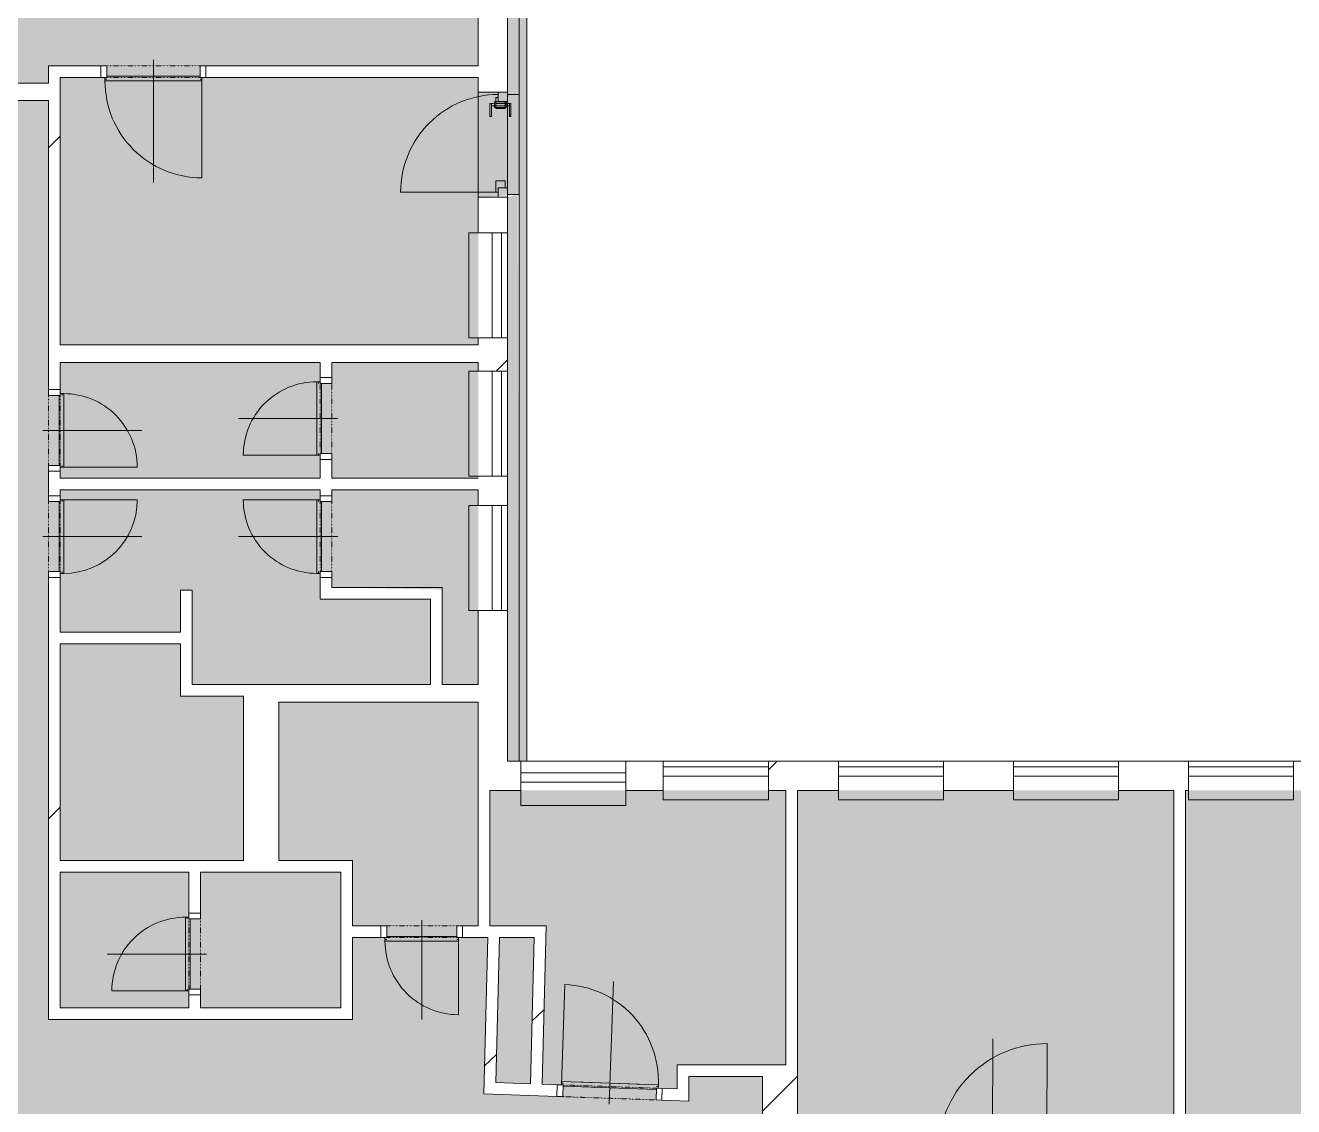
# Model space of a CAD drawing. Header units: millimetres. Extents: x -2346 to 220980, y -45352 to 20466.
# Drawn here: x 111690 to 122554, y -20293 to -11033 of the extents above; entities that cross this region are included whole.
import ezdxf

# ---------------------------------------------------------------- set-up
doc = ezdxf.new("R2010")
doc.units = ezdxf.units.MM
doc.linetypes.add('Čerchovaná se dvěma tečkami', pattern=[2.59, 1, -0.53, 0, -0.53, 0, -0.53])
for name, color, linetype, lineweight in [('A-DETL-GENF', 92, 'Continuous', 13), ('A-DETL-THIN', 151, 'Continuous', 13), ('A-DOOR', 31, 'Continuous', 13), ('A-DOOR-FRAM', 31, 'Continuous', 9), ('A-FLOR', 192, 'Continuous', 13), ('A-GENM', 13, 'Continuous', 13), ('A-GLAZ', 151, 'Continuous', 13), ('A-GLAZ-SILL', 1, 'Continuous', 9), ('A-WALL', 113, 'Continuous', 13), ('A-WALL-PATT', 111, 'Continuous', 9)]:
    doc.layers.add(name, color=color, linetype=linetype, lineweight=lineweight)
pattern_1 = [(45, (92359, 0), (-7184.2, 7184.2), []), (45, (95233, -3e-12), (-7184.2, 7184.2), []), (45, (100980, -7e-12), (-4310.5, 10058), [4064, -2032, 67.1, -1964.9])]

# ---------------------------------------------------------------- blocks, each defined once
blk = doc.blocks.new('DVERE_1k_oblozka - DD03_01_800x1970_koupelna-1549498-Mapka _ závislý 9')
at = {"layer": 'A-DOOR', "lineweight": 9}
for p, q in [((-415, 47), (-415, 907)), ((0, -103), (0, 947)), ((-400, 47), (-450, 47)), ((-450, 47), (-450, -53)), ((415, 77), (-415, 77)), ((-415, 77), (-415, 62)), ((-415, 62), (-400, 62)), ((-400, -53), (-400, 47)), ((-400, 37), (400, 37)), ((305, 77), (-305, 77)), ((400, 62), (415, 62)), ((450, 47), (400, 47)), ((400, 47), (400, -53)), ((415, 62), (415, 77)), ((415, 77), (415, 47)), ((450, -53), (450, 47)), ((-450, -53), (-400, -53)), ((400, -53), (450, -53))]:
    blk.add_line(p, q, dxfattribs=at)
at = {"layer": 'A-DOOR', "linetype": 'Čerchovaná se dvěma tečkami', "lineweight": 9}
for p, q in [((-400, 47), (400, 47)), ((-400, -53), (400, -53))]:
    blk.add_line(p, q, dxfattribs=at)
at = {"layer": 'A-DOOR', "lineweight": 9}
blk.add_arc((-415, 77), 830, 360, 90, dxfattribs=at)
at = {"layer": 'A-DOOR-FRAM'}
for p, q in [((-400, 47), (-450, 47)), ((-400, -53), (-400, 47)), ((400, 47), (400, -53)), ((400, 47), (450, 47)), ((-450, -53), (-400, -53)), ((450, -53), (400, -53))]:
    blk.add_line(p, q, dxfattribs=at)
blk = doc.blocks.new('DVERE_1k_oblozka - DD03_01_900x1970_koupelna-1549502-Mapka _ závislý 9')
at = {"layer": 'A-DOOR', "lineweight": 9}
for p, q in [((0, 128), (0, -1072)), ((-500, 78), (-450, 78)), ((-500, -72), (-500, 78)), ((-450, 78), (-450, -72)), ((450, 78), (500, 78)), ((450, -72), (450, 78)), ((500, 78), (500, -72)), ((-450, -72), (-500, -72)), ((-465, -72), (-465, -1032)), ((-465, -87), (-450, -87)), ((-465, -102), (-465, -87)), ((465, -102), (-465, -102)), ((-450, -62), (450, -62)), ((355, -102), (-355, -102)), ((500, -72), (450, -72)), ((450, -87), (465, -87)), ((465, -102), (465, -72)), ((465, -87), (465, -102))]:
    blk.add_line(p, q, dxfattribs=at)
at = {"layer": 'A-DOOR', "linetype": 'Čerchovaná se dvěma tečkami', "lineweight": 9}
for p, q in [((-450, 78), (450, 78)), ((-450, -72), (450, -72))]:
    blk.add_line(p, q, dxfattribs=at)
at = {"layer": 'A-DOOR', "lineweight": 9}
blk.add_arc((-465, -102), 930, 270, 0, dxfattribs=at)
at = {"layer": 'A-DOOR-FRAM'}
for p, q in [((-500, 78), (-450, 78)), ((-450, 78), (-450, -72)), ((450, -72), (450, 78)), ((500, 78), (450, 78)), ((-450, -72), (-500, -72)), ((450, -72), (500, -72))]:
    blk.add_line(p, q, dxfattribs=at)
blk = doc.blocks.new('DVERE_1k_oblozka - DD03_01_600x1970_koupelna-1549500-Mapka _ závislý 9')
at = {"layer": 'A-DOOR', "lineweight": 9}
for p, q in [((-315, 47), (-315, 707)), ((0, -103), (0, 747)), ((-300, 47), (-350, 47)), ((-350, 47), (-350, -53)), ((315, 77), (-315, 77)), ((-315, 77), (-315, 62)), ((-315, 62), (-300, 62)), ((-300, -53), (-300, 47)), ((-300, 37), (300, 37)), ((205, 77), (-205, 77)), ((300, 62), (315, 62)), ((350, 47), (300, 47)), ((300, 47), (300, -53)), ((315, 62), (315, 77)), ((315, 77), (315, 47)), ((350, -53), (350, 47)), ((-350, -53), (-300, -53)), ((300, -53), (350, -53))]:
    blk.add_line(p, q, dxfattribs=at)
at = {"layer": 'A-DOOR', "linetype": 'Čerchovaná se dvěma tečkami', "lineweight": 9}
for p, q in [((-300, 47), (300, 47)), ((-300, -53), (300, -53))]:
    blk.add_line(p, q, dxfattribs=at)
at = {"layer": 'A-DOOR', "lineweight": 9}
blk.add_arc((-315, 77), 630, 360, 90, dxfattribs=at)
at = {"layer": 'A-DOOR-FRAM'}
for p, q in [((-300, 47), (-350, 47)), ((-300, -53), (-300, 47)), ((300, 47), (300, -53)), ((300, 47), (350, 47)), ((-350, -53), (-300, -53)), ((350, -53), (300, -53))]:
    blk.add_line(p, q, dxfattribs=at)
blk = doc.blocks.new('DVERE_1k_oblozka - DD03_01_600x1970_koupelna-1549499-Mapka _ závislý 9')
at = {"layer": 'A-DOOR', "lineweight": 9}
for p, q in [((-350, 53), (-300, 53)), ((-350, -47), (-350, 53)), ((-300, 53), (-300, -47)), ((0, 103), (0, -747)), ((300, 53), (350, 53)), ((300, -47), (300, 53)), ((350, 53), (350, -47)), ((-300, -47), (-350, -47)), ((-315, -47), (-315, -707)), ((-315, -62), (-300, -62)), ((-315, -77), (-315, -62)), ((315, -77), (-315, -77)), ((-300, -37), (300, -37)), ((205, -77), (-205, -77)), ((350, -47), (300, -47)), ((300, -62), (315, -62)), ((315, -77), (315, -47)), ((315, -62), (315, -77))]:
    blk.add_line(p, q, dxfattribs=at)
at = {"layer": 'A-DOOR', "linetype": 'Čerchovaná se dvěma tečkami', "lineweight": 9}
for p, q in [((-300, 53), (300, 53)), ((-300, -47), (300, -47))]:
    blk.add_line(p, q, dxfattribs=at)
at = {"layer": 'A-DOOR', "lineweight": 9}
blk.add_arc((-315, -77), 630, 270, 0, dxfattribs=at)
at = {"layer": 'A-DOOR-FRAM'}
for p, q in [((-350, 53), (-300, 53)), ((-300, 53), (-300, -47)), ((300, -47), (300, 53)), ((350, 53), (300, 53)), ((-300, -47), (-350, -47)), ((300, -47), (350, -47))]:
    blk.add_line(p, q, dxfattribs=at)
blk = doc.blocks.new('DVERE_1k_oblozka - DD03_01_800x1970_koupelna-V85-Mapka _ závislý 9')
at = {"layer": 'A-DOOR', "lineweight": 9}
for p, q in [((-415, 47), (-415, 907)), ((0, -103), (0, 947)), ((-400, 47), (-450, 47)), ((-450, 47), (-450, -53)), ((415, 77), (-415, 77)), ((-415, 77), (-415, 62)), ((-415, 62), (-415, 77)), ((-415, 62), (-400, 62)), ((-400, -53), (-400, 47)), ((-400, 37), (400, 37)), ((305, 77), (-305, 77)), ((400, 62), (415, 62)), ((415, 62), (400, 62)), ((450, 47), (400, 47)), ((400, 47), (400, -53)), ((415, 62), (415, 77)), ((415, 77), (415, 47)), ((450, -53), (450, 47)), ((-450, -53), (-400, -53)), ((400, -53), (450, -53))]:
    blk.add_line(p, q, dxfattribs=at)
at = {"layer": 'A-DOOR', "linetype": 'Čerchovaná se dvěma tečkami', "lineweight": 9}
for p, q in [((-400, 47), (400, 47)), ((-400, -53), (400, -53))]:
    blk.add_line(p, q, dxfattribs=at)
at = {"layer": 'A-DOOR', "lineweight": 9}
blk.add_arc((-415, 77), 830, 360, 90, dxfattribs=at)
at = {"layer": 'A-DOOR-FRAM'}
for p, q in [((-400, 47), (-450, 47)), ((-400, -53), (-400, 47)), ((400, 47), (400, -53)), ((400, 47), (450, 47)), ((-450, -53), (-400, -53)), ((450, -53), (400, -53))]:
    blk.add_line(p, q, dxfattribs=at)
blk = doc.blocks.new('OKNO_1k_nadsvetlik - OKNO_1k_nadsvetlik_900 x 1500-1969487-Mapka _ závislý 9')
at = {"layer": 'A-GLAZ', "color": 61, "lineweight": 9}
for p, q in [((-450, 126), (450, 126)), ((-450, 25), (-450, 126)), ((450, 126), (450, 25)), ((450, 25), (-450, 25)), ((-450, 25), (450, 25)), ((-450, -55), (-450, 25)), ((450, 25), (450, -55)), ((450, -55), (-450, -55))]:
    blk.add_line(p, q, dxfattribs=at)
blk = doc.blocks.new('parapet s nosem_vnitní - parapet s nosem_vnitní-1280301-Mapka _ závislý 9')
at = {"layer": 'A-GENM', "color": 61, "lineweight": 9}
for p, q in [((-450, -190), (-450, 0)), ((450, 0), (450, -190)), ((-450, -190), (-450, -200)), ((-450, -200), (450, -200)), ((-450, -200), (450, -200)), ((450, -200), (450, -190))]:
    blk.add_line(p, q, dxfattribs=at)
blk = doc.blocks.new('OKNO_1k_nadsvetlik - OKNO_1k_nadsvetlik_900 x 1500-1969459-Mapka _ závislý 9')
at = {"layer": 'A-GLAZ', "lineweight": 9}
for p, q in [((-450, 126), (450, 126)), ((-450, 75), (-450, 126)), ((450, 126), (450, 75)), ((450, 75), (-450, 75)), ((-450, 75), (450, 75)), ((-450, -5), (-450, 75)), ((450, 75), (450, -5)), ((450, -5), (-450, -5))]:
    blk.add_line(p, q, dxfattribs=at)
blk = doc.blocks.new('parapet s nosem_vnitní - parapet s nosem_vnitní-V91-Mapka _ závislý 9')
at = {"layer": 'A-GENM', "lineweight": 9}
for p, q in [((-450, -190), (-450, 0)), ((450, 0), (450, -190)), ((-450, -190), (-450, -200)), ((-450, -200), (450, -200)), ((-450, -200), (450, -200)), ((450, -200), (450, -190))]:
    blk.add_line(p, q, dxfattribs=at)
blk = doc.blocks.new('OKNO_dvere vchod_1k_nadsvetlik - vstupni dvere 1100_2435 2-1384119-Mapka _ závislý 9')
at = {"layer": 'A-GLAZ', "lineweight": 9}
for p, q in [((-995, -45), (-995, 790)), ((-347, 25), (-237, 25)), ((-237, 25), (-347, 25)), ((-347, 25), (-347, 12)), ((-347, 12), (-347, 25)), ((-347, 12), (-237, 12)), ((-237, 12), (-347, 12)), ((-257, 12), (-257, -142)), ((-237, 12), (-257, 12)), ((-237, 12), (-257, 12)), ((-237, 25), (-237, 12)), ((-237, 25), (-237, 12)), ((-237, -142), (-237, 12)), ((-1040, -45), (-960, -45)), ((-1040, -125), (-1040, -45)), ((-995, -25), (-900, -25)), ((-995, -45), (-995, -25)), ((-960, -45), (-995, -45)), ((-960, -105), (-960, -45)), ((-960, -45), (-960, -125)), ((-900, -105), (-960, -105)), ((-900, -25), (-900, -105)), ((-280, -25), (-185, -25)), ((-280, -105), (-280, -25)), ((-220, -105), (-280, -105)), ((-270, -15), (-270, -115)), ((-224, -15), (-270, -15)), ((-224, -15), (-270, -15)), ((-224, -15), (-270, -15)), ((-224, -15), (-270, -15)), ((-251, -15), (-243, -15)), ((-251, -15), (-243, -15)), ((-224, -115), (-224, -15)), ((-224, -44), (-224, -15)), ((-185, -45), (-220, -45)), ((-220, -45), (-220, -105)), ((-220, -45), (-140, -45)), ((-220, -125), (-220, -45)), ((-185, -25), (-185, -45)), ((-140, -45), (-140, -125)), ((-960, -125), (-1040, -125)), ((-347, -142), (-237, -142)), ((-237, -142), (-347, -142)), ((-347, -155), (-347, -142)), ((-347, -142), (-347, -155)), ((-347, -155), (-237, -155)), ((-237, -155), (-347, -155)), ((-270, -115), (-224, -115)), ((-270, -115), (-224, -115)), ((-270, -115), (-224, -115)), ((-270, -115), (-224, -115)), ((-257, -142), (-237, -142)), ((-257, -142), (-237, -142)), ((-243, -115), (-251, -115)), ((-243, -115), (-251, -115)), ((-237, -142), (-237, -155)), ((-237, -142), (-237, -155)), ((-140, -125), (-220, -125))]:
    blk.add_line(p, q, dxfattribs=at)
blk.add_arc((-995, -45), 835, 360, 90, dxfattribs=at)
at = {"layer": 'A-GLAZ-SILL'}
blk.add_line((-1040, 125), (-140, 125), dxfattribs=at)
blk = doc.blocks.new('OKNO_1k - OKNO_1k_900x1000-2034286-Mapka _ závislý 9')
at = {"layer": 'A-GLAZ', "lineweight": 9}
for p, q in [((-450, 126), (450, 126)), ((-450, 75), (-450, 126)), ((450, 126), (450, 75)), ((450, 75), (-450, 75)), ((-450, 75), (450, 75)), ((-450, -5), (-450, 75)), ((450, 75), (450, -5)), ((450, -5), (-450, -5))]:
    blk.add_line(p, q, dxfattribs=at)

msp = doc.modelspace()

# ---------------------------------------------------------------- hatches: boundary and pattern name
at = {"layer": 'A-DETL-GENF', "lineweight": 9}
h = msp.add_hatch(color=1, dxfattribs=at)
h.paths.add_polyline_path([(91073.8, -28962.3), (91073.8, -27933.8), (90903.8, -27933.8), (90903.8, -28962.3)])
h.paths.add_polyline_path([(107690.4, -28962.3), (109118.5, -28962.3), (109118.5, -27933.8), (103728.8, -27933.8), (103728.8, -28962.3)])
h.paths.add_polyline_path([(91323.8, -28962.3), (103428.8, -28962.3), (103428.8, -27933.8), (97168.8, -27933.8), (97168.8, -27115.5), (97308.8, -27115.5), (97308.8, -26157.5), (91153.8, -26157.5), (91153.8, -27300), (91608.8, -27300), (91608.8, -27933.8), (91323.8, -27933.8), (91323.8, -28937.8)])
h.paths.add_polyline_path([(137401.3, -17205.8), (137401.3, -17200.8), (137101.3, -17205.8)])
h.paths.add_polyline_path([(134713.3, -17205.8), (134713.3, -17520.8), (134393.3, -17520.8), (134393.3, -17205.8)])
h.paths.add_polyline_path([(131838.7, -10581.5), (131838.7, -10577.1), (131438.7, -10577.1)])
h.paths.add_polyline_path([(117960.9, -28812.5), (118405.7, -28812.5), (118405.7, -22812.5), (116705.7, -22812.5), (116705.7, -22712.5), (119525.7, -22712.5), (119525.7, -22812.5), (118505.7, -22812.5), (118505.7, -28812.5), (121208, -28812.5), (121208, -28417.5), (121608, -28417.5), (121608, -28812.5), (124102.5, -28812.5), (124123.2, -24292.5), (124202.5, -24292.5), (124202.5, -28812.5), (127202.5, -28812.5), (127202.5, -28277.5), (127302.5, -28277.5), (127302.5, -27406.7), (127177.5, -27406.7), (127177.5, -22812.5), (125122.5, -22812.5), (125122.5, -22712.5), (126150, -22712.5), (126150, -22544.8), (126375, -22544.8), (126375, -22712.5), (127177.5, -22712.5), (127177.5, -22382.3), (127831.8, -22382.3), (127831.8, -22532.3), (127302.5, -22532.3), (127302.5, -27156.7), (130487.5, -27156.7), (130487.5, -22532.3), (128631.8, -22532.3), (128631.8, -22382.3), (129051.8, -22382.3), (129051.8, -20532.3), (128607.8, -20532.3), (128607.8, -20432.3), (133622.8, -20432.3), (133622.8, -19232.3), (133262.8, -19232.3), (133262.8, -19132.3), (133872.8, -19132.3), (133872.8, -19579.6), (136012.8, -19579.6), (136012.8, -19829.6), (136812.8, -19829.6), (136812.8, -19579.6), (138952.8, -19579.6), (138952.8, -19829.6), (139852.8, -19829.6), (139852.8, -19579.6), (141096.3, -19579.6), (141096.3, -17452.4), (140718, -17455.7), (140715.8, -17205.8), (140148.8, -17205.8), (140148.8, -17500.8), (139848.8, -17500.8), (139848.8, -17205.8), (137401.3, -17205.8), (137401.3, -17500.8), (137101.3, -17500.8), (137101.3, -17205.8), (133827.8, -17205.8), (133827.8, -17957.1), (131996.6, -17957.1), (131996.6, -17269.7), (130858.7, -17269.7), (130858.7, -17944.7), (130758.7, -17944.7), (130758.7, -17169.7), (131288.7, -17169.7), (131288.7, -13702.1), (131438.7, -13702.1), (131438.7, -16585.8), (131838.7, -16585.8), (131838.7, -16955.8), (133150.9, -16955.8), (133089.5, -12682.4), (132208.7, -12686.3), (132208.3, -12586.6), (133108.8, -12582.3), (133089.5, -10573), (131838.7, -10584.2), (131838.7, -10977.1), (131438.7, -10977.1), (131438.7, -12590.2), (131608.3, -12590.9), (131608.3, -12689.4), (131438.7, -12690.9), (131438.7, -12902.1), (131288.7, -12902.1), (131288.7, -12690.9), (130899.5, -12690.9), (130899.1, -12592.8), (131288.7, -12590.2), (131288.7, -10585.2), (131118.5, -10577.1), (131117.4, -10406.4), (131067.3, -10392.4), (131066.9, -10372.1), (129417.1, -10372.1), (129416.9, -10417.9), (129367.4, -10418.2), (129368.6, -10598.2), (128937.8, -10622.1), (128969.6, -12601.9), (129423.1, -12599.7), (129423.6, -12699.7), (128969.6, -12701.9), (129039.5, -17272.1), (127574.4, -17272.1), (127574.4, -17972.1), (127164.4, -17972.1), (127164.4, -17272.1), (127074.4, -17272.1), (127074.4, -17172.1), (128938, -17172.1), (128837.5, -10601.8), (125846.3, -10622.1), (125846.3, -11022.1), (125446.3, -11022.1), (125446.3, -16631.1), (125866.3, -16631.1), (125866.3, -17172.1), (126274.4, -17172.1), (126274.4, -17272.1), (126194.4, -17272.1), (126194.4, -20886.6), (124313.8, -20879.4), (124314.4, -20729.2), (126094.4, -20729.4), (126094.4, -17272.1), (125446.3, -17272.1), (125446.3, -17584.7), (121629.4, -17584.7), (121629.4, -20718.5), (123414.4, -20725.4), (123413.8, -20875.6), (120422.9, -20863.7), (120423.5, -20713.7), (121529.4, -20713.9), (121529.4, -17584.7), (118305.3, -17584.7), (118305.3, -20705.3), (119523.5, -20710.1), (119522.9, -20860.1), (118005.3, -20854.1), (118005.3, -20036.3), (117372.8, -20036.3), (117372.8, -20245.5), (117092.7, -20235.7), (117096.2, -20135.8), (117272.8, -20135.8), (117272.8, -19936.3), (118205.3, -19936.3), (118205.3, -17584.7), (115669.5, -17584.7), (115669.5, -18746.3), (116151.7, -18746.3), (116115.9, -20101.5), (116296.6, -20107.8), (116293.2, -20207.8), (115616.7, -20184.2), (115652.1, -18846.3), (115385.3, -18846.3), (115385.3, -18746.3), (115569.5, -18746.3), (115569.5, -16829.6), (113859.5, -16829.6), (113859.5, -18186.3), (114490.7, -18186.3), (114490.7, -18746.3), (114785.3, -18746.3), (114785.3, -18846.3), (114490.7, -18846.3), (114490.7, -19546.3), (111888.6, -19546.3), (111888.6, -15711.9), (111988.6, -15711.9), (111988.6, -16229.6), (113018.6, -16229.6), (113018.6, -15869.6), (113118.6, -15869.6), (113118.6, -16679.6), (115159.5, -16679.6), (115159.5, -15947.1), (114216.1, -15947.1), (114216.1, -15711.9), (114316.1, -15711.9), (114316.1, -15847.1), (115259.5, -15865.4), (115259.5, -16679.6), (115569.5, -16679.6), (115569.5, -15010.1), (114316.1, -15010.1), (114316.1, -15111.9), (114216.1, -15111.9), (114216.1, -15010.1), (111988.6, -15010.1), (111988.6, -15111.9), (111888.6, -15111.9), (111888.6, -14801.9), (111988.6, -14801.9), (111988.6, -14910.1), (114216.1, -14910.1), (114216.1, -14700.1), (114316.1, -14700.1), (114316.1, -14910.1), (115569.5, -14910.1), (115569.5, -13920.1), (114316.1, -13920.1), (114316.1, -14100.1), (114216.1, -14100.1), (114216.1, -13920.1), (111988.6, -13920.1), (111988.6, -14201.9), (111888.6, -14201.9), (111888.6, -11677.5), (110551.7, -11677.5), (110551.7, -18362.5), (110601.7, -18362.5), (110601.7, -19013.3), (110216.4, -19013.3), (110216.4, -18913.3), (110451.7, -18913.3), (110451.7, -18362.5), (110401.7, -18343.3), (110396.5, -16403.3), (109521.3, -16403.3), (109521.3, -16443.3), (109186.7, -16443.3), (109186.7, -18243.3), (109266.7, -18243.3), (109266.7, -18913.3), (109416.4, -18913.3), (109416.4, -19013.3), (108394.5, -19013.3), (108394.5, -18913.3), (109166.7, -18913.3), (109166.7, -18343.3), (109086.7, -18343.3), (109086.7, -16443.3), (106344.5, -16443.3), (106344.5, -18913.3), (107694.5, -18913.3), (107690.4, -19013.3), (106344.5, -19013.3), (106344.5, -19651.8), (105195, -19656.1), (105195, -19506.1), (105894.5, -19503.5), (105894.5, -19143.3), (106194.5, -19143.3), (106194.5, -16443.3), (103591.3, -16443.3), (103582.2, -16843.3), (103191.3, -16843.3), (103191.3, -16443.3), (101828.6, -16443.3), (101828.6, -19518.9), (104394.4, -19509.3), (104394.4, -19659.2), (100979.2, -19671.9), (100978.6, -19522.1), (101728.6, -19518.9), (101728.6, -16443.3), (97616.3, -16443.3), (97616.3, -19534.9), (100178.6, -19525.3), (100179.2, -19675.1), (97516.3, -19685.2), (97516.3, -16843.3), (97181.3, -16843.3), (97181.3, -16143.3), (98452, -16140.2), (98452, -15478.3), (98792, -15478.3), (98792, -9996.2), (98382, -9996.2), (98382, -9446.2), (98792, -9446.2), (98792, -6966.2), (98362, -6966.2), (98362, -6451.2), (98792, -6451.2), (98792, -3625), (98102, -3625), (98102, -3525), (98792, -3525), (98792, -886.8), (98259.2, -886.8), (98259.2, -431.8), (92807, -431.8), (92807, -871.8), (92372, -890.9), (92372, -6443.2), (92792, -6443.2), (92792, -6963.2), (92372, -6963.2), (92372, -9240.2), (96965.4, -9183.6), (96965.4, -5995), (97054.8, -5994.7), (97069, -10326.7), (96969.2, -10327.1), (96965.4, -9283.6), (92807, -9340.2), (92807, -9908.2), (92372, -9908.2), (92372, -14261), (96982, -14199.3), (96972, -11127.1), (97071.8, -11126.7), (97082, -14299.3), (95675, -14319.1), (95675, -14534.9), (95575, -14534.9), (95575, -14319.1), (92017, -14376.8), (92017, -15446.9), (92041, -15451.8), (92042, -15451.8), (92827, -15451.8), (92827, -16130), (95120.1, -16130), (95120.1, -15402.4), (95675, -15402.4), (95665.1, -20050), (95515.1, -20050), (95515.1, -16430), (91568.8, -16430), (91568.8, -16830), (91153.8, -16830), (91153.8, -21265), (95515.1, -21265), (95515.1, -20850), (95665.1, -20850), (95665.1, -21265), (96008.8, -21265), (96008.8, -21415), (94358.2, -21415), (94358.2, -21575), (94258.2, -21575), (94258.2, -21415), (91568.8, -21415), (91568.8, -21665), (91153.8, -21665), (91173.4, -25857.5), (94258.2, -25857.5), (94258.2, -22375), (94358.2, -22375), (94358.2, -25857.5), (97508.8, -25857.5), (97508.8, -21415), (96808.8, -21415), (96808.8, -21265), (97608.8, -21265), (97608.8, -21571.7), (99030.2, -21563.2), (99030.8, -21662.9), (97608.8, -21671.7), (97608.8, -27683.8), (100608.8, -27683.8), (100608.8, -21653.1), (99830.8, -21653.1), (99830.2, -21557.9), (102110.2, -21543.7), (102110.2, -21643.7), (100708.8, -21653.1), (100708.8, -27683.8), (103508.8, -27683.8), (103508.8, -24224.3), (103608.8, -24224.3), (103608.8, -27683.8), (106408.8, -27683.8), (106408.8, -21617), (103608.8, -21635.1), (103608.8, -23424.3), (103508.8, -23424.3), (103508.8, -21635.1), (102910.7, -21634.4), (102910.8, -21538.8), (103227, -21533.7), (103227, -21212), (103727, -21212), (103727, -21533.7), (109168.5, -21499.9), (109168.5, -20299.4), (109268.5, -20299.4), (109268.5, -22382.5), (115311.7, -22382.5), (115311.7, -21322.5), (115231.7, -21322.5), (115231.7, -21222.5), (115661.7, -21222.5), (115661.7, -22712.5), (115905.7, -22712.5), (115905.7, -22812.5), (115311.7, -22812.5), (115311.7, -28812.5), (116862.7, -28812.5)])
h.paths.add_polyline_path([(107690.4, -27683.8), (109205.7, -27683.8), (109205.7, -27206.6), (109605.7, -27206.6), (109605.7, -24439.4), (109168.5, -24439.4), (109168.5, -21599.9), (106508.8, -21617), (106508.8, -27683.8)])
h.paths.add_polyline_path([(130612.5, -27156.7), (133622.8, -27156.7), (133622.8, -22765.8), (133207.8, -22765.8), (133207.8, -22365.8), (133622.8, -22365.8), (133622.8, -20532.3), (129151.8, -20532.3), (129151.8, -22382.3), (130612.5, -22382.3), (130612.5, -26084.6)])
h.paths.add_polyline_path([(110395.7, -25319.4), (111295.7, -25319.4), (111295.7, -25069.4), (113485.7, -25069.4), (113485.7, -25319.4), (114370.7, -25319.4), (114385.7, -25069.4), (114961.7, -25069.4), (114961.7, -22712.5), (115311.7, -22712.5), (115311.7, -22482.5), (109268.5, -22482.5), (109268.5, -24339.4), (109855.7, -24339.4), (109855.7, -25069.4), (110395.7, -25069.4)])
h.paths.add_polyline_path([(124102.5, -23492.5), (124102.5, -22812.5), (122902.5, -22812.5), (122902.5, -23462.5), (122802.5, -23462.5), (122802.5, -22812.5), (122752.5, -22812.5), (122752.5, -22712.5), (124322.5, -22712.5), (124322.5, -22812.5), (124202.5, -22812.5), (124202.5, -23492.5), (124123.2, -23492.5)])
h.paths.add_polyline_path([(121902.5, -22812.5), (120325.7, -22812.5), (120325.7, -22712.5), (121138.2, -22712.5), (121138.2, -22362.5), (121638.2, -22362.5), (121638.2, -22712.5), (121952.5, -22712.5), (121952.5, -22812.5)])
h.paths.add_polyline_path([(111798.6, -21322.5), (110346.7, -21322.5), (110346.7, -21222.5), (114631.7, -21222.5), (114631.7, -21322.5), (112923.6, -21322.5)])
h.paths.add_polyline_path([(116015.9, -20098), (116049, -18846.3), (115752.1, -18846.3), (115719.3, -20087.7), (115906.8, -20094.2)])
h.paths.add_polyline_path([(113190.7, -19446.3), (114390.7, -19446.3), (114390.7, -18286.3), (113190.7, -18286.3), (113190.7, -18686.3), (113090.7, -18686.3), (113090.7, -18286.3), (111988.6, -18286.3), (111988.6, -19446.3), (113090.7, -19446.3), (113090.7, -19286.3), (113190.7, -19286.3), (113190.7, -19336.3)])
h.paths.add_polyline_path([(131795.4, -19232.3), (128967.8, -19232.3), (128967.8, -19132.3), (132462.8, -19132.3), (132462.8, -19232.3), (132096.6, -19232.3)])
h.paths.add_polyline_path([(113090.7, -18186.3), (113559.5, -18186.3), (113559.5, -16779.6), (113018.6, -16779.6), (113018.6, -16329.6), (111988.6, -16329.6), (111988.6, -18186.3)])
h.paths.add_polyline_path([(133622.8, -17857.1), (133727.8, -17857.1), (133727.8, -17205.8), (132096.6, -17205.8), (132096.6, -17857.1), (133250.9, -17857.1)])
h.paths.add_polyline_path([(115919.5, -17334.7), (115984.5, -17334.7), (115984.5, -4240.9), (115919.5, -4240.9), (115906.8, -11623.3), (115819.5, -11605.8), (115569.5, -11605.8), (115569.5, -11479.2), (113186.3, -11479.2), (113186.3, -11379.2), (115569.5, -11379.2), (115569.5, -10845.8), (115523.8, -10845.8), (115523.8, -10445.8), (115569.5, -10445.8), (115569.5, -4240.9), (109161.9, -4240.9), (109161.9, -16143.3), (109521.3, -16143.3), (109521.3, -16253.3), (110401.7, -16253.3), (110401.7, -11527.5), (111888.6, -11527.5), (111888.6, -11379.2), (112386.3, -11379.2), (112386.3, -11479.2), (111988.6, -11479.2), (111988.6, -13770.1), (115569.5, -13770.1), (115569.5, -12505.8), (115906.8, -12484), (115919.5, -12480.8), (115919.5, -17323.9)])
h.paths.add_polyline_path([(139848.8, -17205.8), (140155.5, -17200.8), (140148.8, -17200.8), (139848.8, -17200.8)])
h.paths.add_polyline_path([(134887.5, -16955.8), (140446.3, -16955.8), (140446.3, -16583.6), (140846.3, -16583.6), (140846.3, -10920.5), (140446.3, -10920.5), (140446.3, -10523.2), (134859.3, -10564.9), (134859.3, -11196.4), (134765.2, -11196.3), (134762.9, -10951.7), (134442, -10951.7), (134439.3, -10563.9), (134288.5, -10564.9), (134287.3, -10384.9), (133187.3, -10392.4), (133174.3, -10932.6), (133192.8, -10917.8), (133219.1, -13547.4), (134786.6, -13507.5), (134786.6, -11997.1), (134872.6, -11997.2), (134871.3, -13605.3), (133219.1, -13647.4), (133250.9, -16955.8), (134471.3, -16955.8), (134471.3, -16555.8), (134871.3, -16555.8), (134871.3, -16955.8)])
h.paths.add_polyline_path([(108811.9, -16143.3), (108811.9, -16140), (107690.4, -16143.3)])
h.paths.add_polyline_path([(95665.1, -15384.9), (95575, -15384.9), (95575.1, -15334.9), (95675, -15334.9), (95675, -15384.9)])
h.paths.add_polyline_path([(96952.2, -5195), (96946.7, -3525), (97302, -3525), (97302, -3625), (97047, -3625), (97047, -5194.7)])
at = {"layer": 'A-WALL-PATT'}
h = msp.add_hatch(dxfattribs=at)
h.set_pattern_fill('FP_62', color=256, angle=45, style=0, pattern_type=2)
h.set_pattern_definition(pattern_1)
h.paths.add_polyline_path([(115569.5, -17584.7), (115819.5, -17584.7), (115819.5, -16045.1), (115569.5, -16045.1), (115569.5, -17334.7)])
h.paths.add_polyline_path([(115689.5, -15145.1), (115819.5, -15145.1), (115819.5, -14895.1), (115569.5, -14910.1), (115584, -15145.1), (115593.7, -15145.1)])
h.paths.add_polyline_path([(115664.6, -13995.1), (115819.5, -13995.1), (115819.5, -13710.1), (115569.5, -13710.1), (115569.5, -13995.1)])
h.paths.add_polyline_path([(115765.7, -12810.1), (115819.5, -12810.1), (115819.5, -12505.8), (115569.5, -12505.8), (115569.5, -12810.1), (115759.3, -12810.1)])
h.paths.add_polyline_path([(115819.5, -11605.8), (115819.5, -10295.8), (115569.5, -10295.8), (115569.5, -11605.8), (115739.5, -11605.8)])
h.paths.add_polyline_path([(115819.5, -8195.8), (115819.5, -7595.8), (115569.5, -7595.8), (115569.5, -8195.8), (115769.5, -8195.8)])
h.paths.add_polyline_path([(115819.5, -5495.8), (115819.5, -3886.1), (115574.8, -3886.1), (115569.5, -5495.8), (115769.5, -5495.8)])
h = msp.add_hatch(color=41, dxfattribs=at)
h.paths.add_polyline_path([(115919.5, -17334.7), (115906.8, -12484), (115819.5, -12505.8), (115820.5, -17334.7), (115906.8, -17334.7)])
h.paths.add_polyline_path([(115919.5, -11625.8), (115906.8, -4236.1), (115819.5, -4236.1), (115820.5, -11605.8), (115906.8, -11623.3)])
h = msp.add_hatch(dxfattribs=at)
h.set_pattern_fill('FP_63', color=256, angle=45, style=0, pattern_type=2)
h.set_pattern_definition(pattern_1)
h.paths.add_polyline_path([(111988.6, -11479.2), (112336.3, -11479.2), (112336.3, -11379.2), (111888.6, -11379.2), (111888.6, -11479.2)])
h.paths.add_polyline_path([(113852.7, -11479.2), (115569.5, -11479.2), (115569.5, -11379.2), (113236.3, -11379.2), (113236.3, -11479.2)])
h = msp.add_hatch(dxfattribs=at)
h.set_pattern_fill('FP_62', color=256, angle=45, style=0, pattern_type=2)
h.set_pattern_definition(pattern_1)
h.paths.add_polyline_path([(111988.6, -19546.3), (111988.6, -19356.3), (111888.6, -19356.3), (111888.6, -19546.3)])
h.paths.add_polyline_path([(111888.6, -18656.3), (111988.6, -18656.3), (111988.6, -18146.3), (111888.6, -18146.3), (111888.6, -18286.3)])
h.paths.add_polyline_path([(111988.6, -17246.3), (111988.6, -15761.9), (111888.6, -15761.9), (111888.6, -17246.3)])
h.paths.add_polyline_path([(111888.6, -15061.9), (111988.6, -15061.9), (111988.6, -14851.9), (111888.6, -14851.9), (111888.6, -15010.1)])
h.paths.add_polyline_path([(111888.6, -14151.9), (111988.6, -14151.9), (111988.6, -11479.2), (111888.6, -11479.2), (111888.6, -13920.1)])
h = msp.add_hatch(dxfattribs=at)
h.set_pattern_fill('FP_63', color=256, angle=45, style=0, pattern_type=2)
h.set_pattern_definition(pattern_1)
h.paths.add_polyline_path([(111888.6, -11677.5), (111888.6, -11527.5), (110551.7, -11527.5), (110551.7, -11677.5), (111798.6, -11677.5)])
h = msp.add_hatch(dxfattribs=at)
h.set_pattern_fill('FP_63', color=256, angle=45, style=0, pattern_type=2)
h.set_pattern_definition(pattern_1)
h.paths.add_polyline_path([(115569.5, -13920.1), (115569.5, -13770.1), (111988.6, -13770.1), (111988.6, -13920.1), (114316.1, -13920.1)])
h = msp.add_hatch(dxfattribs=at)
h.set_pattern_fill('FP_62', color=256, angle=45, style=0, pattern_type=2)
h.set_pattern_definition(pattern_1)
h.paths.add_polyline_path([(114316.1, -15847.1), (114316.1, -15761.9), (114216.1, -15761.9), (114216.1, -15847.1)])
h.paths.add_polyline_path([(114316.1, -15061.9), (114316.1, -15010.1), (114216.1, -15010.1), (114216.1, -15061.9)])
h.paths.add_polyline_path([(114316.1, -14910.1), (114316.1, -14750.1), (114216.1, -14750.1), (114216.1, -14910.1)])
h.paths.add_polyline_path([(114316.1, -14050.1), (114316.1, -13920.1), (114216.1, -13920.1), (114216.1, -14050.1)])
h = msp.add_hatch(dxfattribs=at)
h.set_pattern_fill('FP_63', color=256, angle=45, style=0, pattern_type=2)
h.set_pattern_definition(pattern_1)
h.paths.add_polyline_path([(115569.5, -15010.1), (115569.5, -14910.1), (111988.6, -14910.1), (111988.6, -15010.1), (114879.7, -15010.1)])
h = msp.add_hatch(dxfattribs=at)
h.set_pattern_fill('FP_63', color=256, angle=45, style=0, pattern_type=2)
h.set_pattern_definition(pattern_1)
h.paths.add_polyline_path([(114216.1, -15947.1), (115259.5, -15947.1), (115259.5, -15847.1), (114216.1, -15865.4)])
h = msp.add_hatch(dxfattribs=at)
h.set_pattern_fill('FP_62', color=256, angle=45, style=0, pattern_type=2)
h.set_pattern_definition(pattern_1)
h.paths.add_polyline_path([(113118.6, -16679.6), (113118.6, -15869.6), (113018.6, -15869.6), (113018.6, -16679.6)])
h = msp.add_hatch(dxfattribs=at)
h.set_pattern_fill('FP_62', color=256, angle=45, style=0, pattern_type=2)
h.set_pattern_definition(pattern_1)
h.paths.add_polyline_path([(115159.5, -16679.6), (115259.5, -16679.6), (115259.5, -15947.1), (115159.5, -15947.1)])
h = msp.add_hatch(dxfattribs=at)
h.set_pattern_fill('FP_63', color=256, angle=45, style=0, pattern_type=2)
h.set_pattern_definition(pattern_1)
h.paths.add_polyline_path([(111988.6, -16229.6), (111988.6, -16329.6), (113018.6, -16329.6), (113018.6, -16229.6)])
h = msp.add_hatch(dxfattribs=at)
h.set_pattern_fill('FP_63', color=256, angle=45, style=0, pattern_type=2)
h.set_pattern_definition(pattern_1)
h.paths.add_polyline_path([(113018.6, -16779.6), (113859.5, -16779.6), (113852.7, -16679.6), (113018.6, -16679.6)])
h = msp.add_hatch(dxfattribs=at)
h.set_pattern_fill('FP_63', color=256, angle=45, style=0, pattern_type=2)
h.set_pattern_definition(pattern_1)
h.paths.add_polyline_path([(115259.5, -16829.6), (115569.5, -16829.6), (115569.5, -16679.6), (113859.5, -16679.6), (113859.5, -16829.6), (115159.5, -16829.6)])
h = msp.add_hatch(dxfattribs=at)
h.set_pattern_fill('FP_62', color=256, angle=45, style=0, pattern_type=2)
h.set_pattern_definition(pattern_1)
h.paths.add_polyline_path([(113859.5, -18186.3), (113852.7, -16779.6), (113559.5, -16779.6), (113559.5, -18186.3), (113852.7, -18186.3)])
h = msp.add_hatch(dxfattribs=at)
h.set_pattern_fill('FP_62', color=61, angle=45, style=0, pattern_type=2)
h.set_pattern_definition(pattern_1)
h.paths.add_polyline_path([(111888.6, -18146.3), (111988.6, -18146.3), (111988.6, -17246.3), (111888.6, -17246.3)])
h = msp.add_hatch(dxfattribs=at)
h.set_pattern_fill('FP_62', color=256, angle=45, style=0, pattern_type=2)
h.set_pattern_definition(pattern_1)
h.paths.add_polyline_path([(125446.3, -17584.7), (125446.3, -17334.7), (124174.5, -17334.7), (124174.5, -17584.7), (125196.3, -17584.7)])
h.paths.add_polyline_path([(115819.5, -17584.7), (115934.5, -17584.7), (115934.5, -17334.7), (115819.5, -17334.7)])
h.paths.add_polyline_path([(116834.5, -17584.7), (117154.5, -17584.7), (117154.5, -17334.7), (116834.5, -17334.7), (116834.5, -17514.7)])
h.paths.add_polyline_path([(119554.5, -17584.7), (120154.5, -17584.7), (120154.5, -17334.7), (119554.5, -17334.7), (119554.5, -17498.2)])
h.paths.add_polyline_path([(118654.5, -17584.7), (118654.5, -17334.7), (118054.5, -17334.7), (118054.5, -17584.7), (118305.3, -17584.7)])
h.paths.add_polyline_path([(121629.4, -17584.7), (121654.5, -17576.2), (121654.5, -17334.7), (121054.5, -17334.7), (121054.5, -17584.7), (121529.4, -17584.7)])
h.paths.add_polyline_path([(123274.5, -17584.7), (123274.5, -17334.7), (122554.5, -17334.7), (122554.5, -17584.7)])
h = msp.add_hatch(dxfattribs=at)
h.set_pattern_fill('FP_62', color=256, angle=45, style=0, pattern_type=2)
h.set_pattern_definition(pattern_1)
h.paths.add_polyline_path([(115669.5, -18746.3), (115669.5, -17584.7), (115569.5, -17584.7), (115569.5, -18746.3)])
h = msp.add_hatch(dxfattribs=at)
h.set_pattern_fill('FP_62', color=256, angle=45, style=0, pattern_type=2)
h.set_pattern_definition(pattern_1)
h.paths.add_polyline_path([(118305.3, -19936.3), (118305.3, -17584.7), (118205.3, -17584.7), (118205.3, -19936.3)])
h = msp.add_hatch(dxfattribs=at)
h.set_pattern_fill('FP_62', color=256, angle=45, style=0, pattern_type=2)
h.set_pattern_definition(pattern_1)
h.paths.add_polyline_path([(121629.4, -20718.5), (121629.4, -17584.7), (121529.4, -17584.7), (121529.4, -20718.1)])
h = msp.add_hatch(dxfattribs=at)
h.set_pattern_fill('FP_63', color=256, angle=45, style=0, pattern_type=2)
h.set_pattern_definition(pattern_1)
h.paths.add_polyline_path([(114490.7, -18286.3), (114490.7, -18186.3), (111988.6, -18186.3), (111988.6, -18286.3), (114390.7, -18286.3)])
h = msp.add_hatch(dxfattribs=at)
h.set_pattern_fill('FP_62', color=256, angle=45, style=0, pattern_type=2)
h.set_pattern_definition(pattern_1)
h.paths.add_polyline_path([(113090.7, -19446.3), (113190.7, -19446.3), (113190.7, -19336.3), (113090.7, -19336.3)])
h.paths.add_polyline_path([(113190.7, -18636.3), (113190.7, -18286.3), (113090.7, -18286.3), (113090.7, -18636.3)])
h = msp.add_hatch(dxfattribs=at)
h.set_pattern_fill('FP_62', color=256, angle=45, style=0, pattern_type=2)
h.set_pattern_definition(pattern_1)
h.paths.add_polyline_path([(114490.7, -19546.3), (114490.7, -18286.3), (114390.7, -18286.3), (114390.7, -19546.3)])
h = msp.add_hatch(dxfattribs=at)
h.set_pattern_fill('FP_62', color=61, angle=45, style=0, pattern_type=2)
h.set_pattern_definition(pattern_1)
h.paths.add_polyline_path([(111988.6, -19356.3), (111988.6, -18656.3), (111888.6, -18656.3), (111888.6, -19356.3)])
h = msp.add_hatch(dxfattribs=at)
h.set_pattern_fill('FP_63', color=256, angle=45, style=0, pattern_type=2)
h.set_pattern_definition(pattern_1)
h.paths.add_polyline_path([(116149.1, -18846.3), (116151.7, -18746.3), (115435.3, -18746.3), (115435.3, -18846.3), (116049, -18846.3)])
h.paths.add_polyline_path([(114490.7, -18846.3), (114735.3, -18846.3), (114735.3, -18746.3), (114490.7, -18746.3)])
h = msp.add_hatch(dxfattribs=at)
h.set_pattern_fill('FP_83', color=256, angle=45, style=0, pattern_type=2)
h.set_pattern_definition([(43.485, (92359, 0), (-6991.8, 7371.6), []), (43.485, (95232, -76), (-6991.8, 7371.6), []), (43.485, (100977, -228), (-4043, 10168.3), [4064, -2032, 67, -1965])])
h.paths.add_polyline_path([(115719.3, -20087.7), (115752.1, -18846.3), (115652.1, -18846.3), (115619.3, -20084.2)])
h = msp.add_hatch(dxfattribs=at)
h.set_pattern_fill('FP_83', color=256, angle=45, style=0, pattern_type=2)
h.set_pattern_definition([(43.485, (92359, 0), (-6991.8, 7371.6), []), (43.485, (95232, -76), (-6991.8, 7371.6), []), (43.485, (100977, -228), (-4043, 10168.3), [4064, -2032, 67, -1965])])
h.paths.add_polyline_path([(116115.9, -20101.5), (116149.1, -18846.3), (116049, -18846.3), (116015.9, -20098)])
h = msp.add_hatch(dxfattribs=at)
h.set_pattern_fill('FP_63', color=256, angle=45, style=0, pattern_type=2)
h.set_pattern_definition(pattern_1)
h.paths.add_polyline_path([(113090.7, -19546.3), (114390.7, -19546.3), (114390.7, -19446.3), (111988.6, -19446.3), (111988.6, -19546.3)])
h = msp.add_hatch(dxfattribs=at)
h.set_pattern_fill('FP_62', color=256, angle=45, style=0, pattern_type=2)
h.set_pattern_definition(pattern_1)
h.paths.add_polyline_path([(117372.8, -20245.5), (117372.8, -19936.3), (117272.8, -19936.3), (117272.8, -20242)])
h = msp.add_hatch(dxfattribs=at)
h.set_pattern_fill('FP_63', color=256, angle=45, style=0, pattern_type=2)
h.set_pattern_definition(pattern_1)
h.paths.add_polyline_path([(117372.8, -20036.3), (118005.3, -20036.3), (118005.3, -19936.3), (117372.8, -19936.3)])
h = msp.add_hatch(dxfattribs=at)
h.set_pattern_fill('FP_62', color=256, angle=45, style=0, pattern_type=2)
h.set_pattern_definition(pattern_1)
h.paths.add_polyline_path([(118305.3, -20705.3), (118305.3, -19936.3), (118005.3, -19936.3), (118005.3, -20704.1), (118205.3, -20704.9)])
h = msp.add_hatch(dxfattribs=at)
h.set_pattern_fill('FP_81', color=256, angle=45, style=0, pattern_type=2)
h.set_pattern_definition([(43, (92359, 0), (-6929, 7430.6), []), (43, (95231, -100), (-6929, 7430.6), []), (43, (100975, -301), (-3957, 10202), [4064, -2032, 67, -1965])])
h.paths.add_polyline_path([(117272.8, -20242), (117272.8, -20141.9), (117146, -20141.9), (117146.1, -20237.6)])
h.paths.add_polyline_path([(116243.2, -20206), (116243.2, -20106), (115619, -20098), (115616.7, -20184.2), (116115.9, -20201.6)])

# ---------------------------------------------------------------- linework, layer by layer
at = {"layer": 'A-DETL-THIN', "lineweight": 9}
for p, q in [((115984.5, -17334.7), (115984.5, -4240.9)), ((125196.3, -17334.7), (115984.5, -17334.7))]:
    msp.add_line(p, q, dxfattribs=at)
at = {"layer": 'A-FLOR', "lineweight": 9}
msp.add_line((115819.5, -12425.8), (115819.5, -11685.8), dxfattribs=at)
at = {"layer": 'A-WALL', "color": 40, "lineweight": 9}
for p, q in [((115919.5, -17334.7), (115919.5, -4236.1)), ((115819.5, -11605.8), (115820.5, -11605.8)), ((115906.8, -11625.8), (115919.5, -11625.8)), ((115919.5, -12480.8), (115906.8, -12480.8)), ((115820.5, -12505.8), (115819.5, -12505.8)), ((111988.6, -18186.3), (111988.6, -16329.6)), ((115819.5, -17334.7), (115919.5, -17334.7)), ((111988.6, -19446.3), (111988.6, -18286.3)), ((111888.6, -18656.3), (111888.6, -19546.3))]:
    msp.add_line(p, q, dxfattribs=at)
at = {"layer": 'A-WALL', "lineweight": 9}
for p, q in [((115819.5, -11605.8), (115819.5, -10295.8)), ((115569.5, -10845.8), (115569.5, -11379.2)), ((112336.3, -11379.2), (111888.6, -11379.2)), ((111888.6, -11379.2), (111888.6, -11527.5)), ((115569.5, -11379.2), (113236.3, -11379.2)), ((111988.6, -13770.1), (111988.6, -11479.2)), ((111988.6, -11479.2), (112336.3, -11479.2)), ((113236.3, -11479.2), (115569.5, -11479.2)), ((115569.5, -11479.2), (115569.5, -11605.8)), ((111888.6, -11527.5), (110401.7, -11527.5)), ((115569.5, -11605.8), (115739.5, -11605.8)), ((110551.7, -11677.5), (111888.6, -11677.5)), ((111888.6, -11677.5), (111888.6, -14151.9)), ((115739.5, -12505.8), (115569.5, -12505.8)), ((115569.5, -12505.8), (115569.5, -12810.1)), ((115819.5, -12810.1), (115819.5, -12505.8)), ((115569.5, -13770.1), (111988.6, -13770.1)), ((115569.5, -13710.1), (115569.5, -13770.1)), ((115819.5, -13995.1), (115819.5, -13710.1)), ((111988.6, -14151.9), (111988.6, -13920.1)), ((111988.6, -13920.1), (114216.1, -13920.1)), ((114216.1, -13920.1), (114216.1, -14050.1)), ((114316.1, -13920.1), (115569.5, -13920.1)), ((114316.1, -14050.1), (114316.1, -13920.1)), ((115569.5, -13920.1), (115569.5, -13995.1)), ((114216.1, -14750.1), (114216.1, -14910.1)), ((114316.1, -14910.1), (114316.1, -14750.1)), ((111888.6, -14851.9), (111888.6, -15061.9)), ((111988.6, -14910.1), (111988.6, -14851.9)), ((114216.1, -14910.1), (111988.6, -14910.1)), ((115569.5, -14910.1), (114316.1, -14910.1)), ((115819.5, -15145.1), (115819.5, -14895.1)), ((111988.6, -15061.9), (111988.6, -15010.1)), ((111988.6, -15010.1), (114216.1, -15010.1)), ((114216.1, -15010.1), (114216.1, -15061.9)), ((114316.1, -15010.1), (115569.5, -15010.1)), ((114316.1, -15061.9), (114316.1, -15010.1)), ((115569.5, -15010.1), (115569.5, -15145.1)), ((111888.6, -15761.9), (111888.6, -18656.3)), ((111988.6, -16229.6), (111988.6, -15761.9)), ((114216.1, -15761.9), (114216.1, -15947.1)), ((114316.1, -15847.1), (114316.1, -15761.9)), ((115259.5, -15847.1), (114316.1, -15847.1)), ((115259.5, -16679.6), (115259.5, -15847.1)), ((113018.6, -15869.6), (113018.6, -16229.6)), ((113118.6, -15869.6), (113018.6, -15869.6)), ((113118.6, -16679.6), (113118.6, -15869.6)), ((114216.1, -15947.1), (115159.5, -15947.1)), ((115159.5, -15947.1), (115159.5, -16679.6)), ((115569.5, -16045.1), (115569.5, -16679.6)), ((115819.5, -17334.7), (115819.5, -16045.1)), ((113018.6, -16229.6), (111988.6, -16229.6)), ((111988.6, -16329.6), (113018.6, -16329.6)), ((113018.6, -16329.6), (113018.6, -16779.6)), ((115159.5, -16679.6), (113118.6, -16679.6)), ((115569.5, -16679.6), (115259.5, -16679.6)), ((113018.6, -16779.6), (113559.5, -16779.6)), ((113559.5, -16779.6), (113559.5, -18186.3)), ((113859.5, -16829.6), (115569.5, -16829.6)), ((113859.5, -18186.3), (113859.5, -16829.6)), ((115569.5, -16829.6), (115569.5, -18746.3)), ((115934.5, -17334.7), (115919.5, -17334.7)), ((117154.5, -17334.7), (116834.5, -17334.7)), ((118654.5, -17334.7), (118054.5, -17334.7)), ((120154.5, -17334.7), (119554.5, -17334.7)), ((121654.5, -17334.7), (121054.5, -17334.7)), ((115669.5, -17584.7), (115934.5, -17584.7)), ((115669.5, -18746.3), (115669.5, -17584.7)), ((116834.5, -17584.7), (117154.5, -17584.7)), ((118054.5, -17584.7), (118205.3, -17584.7)), ((118205.3, -17584.7), (118205.3, -19936.3)), ((118305.3, -17584.7), (118654.5, -17584.7)), ((118305.3, -20705.3), (118305.3, -17584.7)), ((119554.5, -17584.7), (120154.5, -17584.7)), ((121054.5, -17584.7), (121529.4, -17584.7)), ((121529.4, -17584.7), (121529.4, -20718.1)), ((121629.4, -17584.7), (121654.5, -17584.7)), ((121629.4, -20718.5), (121629.4, -17584.7)), ((113559.5, -18186.3), (111988.6, -18186.3)), ((114490.7, -18186.3), (113859.5, -18186.3)), ((114490.7, -18746.3), (114490.7, -18186.3)), ((111988.6, -18286.3), (113090.7, -18286.3)), ((113090.7, -18286.3), (113090.7, -18636.3)), ((113190.7, -18286.3), (114390.7, -18286.3)), ((113190.7, -18636.3), (113190.7, -18286.3)), ((114390.7, -18286.3), (114390.7, -19446.3)), ((114735.3, -18746.3), (114490.7, -18746.3)), ((115569.5, -18746.3), (115435.3, -18746.3)), ((116151.7, -18746.3), (115669.5, -18746.3)), ((116115.9, -20101.5), (116151.7, -18746.3)), ((114490.7, -18846.3), (114735.3, -18846.3)), ((114490.7, -19546.3), (114490.7, -18846.3)), ((115435.3, -18846.3), (115652.1, -18846.3)), ((115652.1, -18846.3), (115616.7, -20184.2)), ((115719.3, -20087.7), (115752.1, -18846.3)), ((115752.1, -18846.3), (116049, -18846.3)), ((116049, -18846.3), (116015.9, -20098)), ((113090.7, -19336.3), (113090.7, -19446.3)), ((113190.7, -19446.3), (113190.7, -19336.3)), ((113090.7, -19446.3), (111988.6, -19446.3)), ((114390.7, -19446.3), (113190.7, -19446.3)), ((111888.6, -19546.3), (114490.7, -19546.3)), ((118205.3, -19936.3), (117272.8, -19936.3)), ((117272.8, -19936.3), (117272.8, -20141.9)), ((116015.9, -20098), (115719.3, -20087.7)), ((117372.8, -20036.3), (118005.3, -20036.3)), ((117372.8, -20245.5), (117372.8, -20036.3)), ((118005.3, -20036.3), (118005.3, -20854.1)), ((115616.7, -20184.2), (116243.2, -20206)), ((116246.7, -20106.1), (116115.9, -20101.5)), ((117272.8, -20141.9), (117146.1, -20137.5)), ((117142.6, -20237.4), (117372.8, -20245.5))]:
    msp.add_line(p, q, dxfattribs=at)
at = {"layer": 'A-WALL', "color": 61, "lineweight": 9}
for p, q in [((115820.5, -12505.8), (115820.5, -11605.8)), ((115906.8, -11625.8), (115820.5, -11625.8)), ((115820.5, -12480.8), (115906.8, -12480.8))]:
    msp.add_line(p, q, dxfattribs=at)

# ---------------------------------------------------------------- block references
at = {"layer": 'A-DOOR', "lineweight": 9}
for name, p, rotation in [('DVERE_1k_oblozka - DD03_01_800x1970_koupelna-1549498-Mapka _ závislý 9', (112786.3, -11432.1), 180), ('DVERE_1k_oblozka - DD03_01_600x1970_koupelna-1549500-Mapka _ závislý 9', (114263.2, -14400.1), 90), ('DVERE_1k_oblozka - DD03_01_600x1970_koupelna-1549499-Mapka _ závislý 9', (111941.4, -14501.9), 89.99999999999993), ('DVERE_1k_oblozka - DD03_01_600x1970_koupelna-1549500-Mapka _ závislý 9', (111941.4, -15411.9), 269.9999999999999), ('DVERE_1k_oblozka - DD03_01_600x1970_koupelna-1549499-Mapka _ závislý 9', (114263.2, -15411.9), 270), ('DVERE_1k_oblozka - DD03_01_600x1970_koupelna-1549500-Mapka _ závislý 9', (113137.8, -18986.3), 90), ('DVERE_1k_oblozka - DD03_01_600x1970_koupelna-1549500-Mapka _ závislý 9', (115085.3, -18799.1), 180), ('DVERE_1k_oblozka - DD03_01_800x1970_koupelna-V85-Mapka _ závislý 9', (116694.8, -20168.9), 357.9999999999999), ('DVERE_1k_oblozka - DD03_01_900x1970_koupelna-1549502-Mapka _ závislý 9', (119973.2, -20784.1), 179.7724506317132)]:
    msp.add_blockref(name, p, dxfattribs=dict(at, rotation=rotation))
at = {"layer": 'A-GENM', "lineweight": 9, "rotation": 269.9999999999999}
for p in [(115689.5, -13260.1), (115689.5, -14445.1), (115689.5, -15595.1)]:
    msp.add_blockref('parapet s nosem_vnitní - parapet s nosem_vnitní-V91-Mapka _ závislý 9', p, dxfattribs=at)
at = {"layer": 'A-GENM', "lineweight": 9}
for p in [(117604.5, -17464.7), (119104.5, -17464.7), (120604.5, -17464.7), (122104.5, -17464.7)]:
    msp.add_blockref('parapet s nosem_vnitní - parapet s nosem_vnitní-V91-Mapka _ závislý 9', p, dxfattribs=at)
at = {"layer": 'A-GENM', "color": 61, "lineweight": 9}
msp.add_blockref('parapet s nosem_vnitní - parapet s nosem_vnitní-1280301-Mapka _ závislý 9', (116384.5, -17514.7), dxfattribs=at)
at = {"layer": 'A-GLAZ', "lineweight": 9}
for name, p, rotation in [('OKNO_dvere vchod_1k_nadsvetlik - vstupni dvere 1100_2435 2-1384119-Mapka _ závislý 9', (115694.5, -11465.5), 89.99999999999993), ('OKNO_1k - OKNO_1k_900x1000-2034286-Mapka _ závislý 9', (115694.5, -13260.1), 269.9999999999999), ('OKNO_1k - OKNO_1k_900x1000-2034286-Mapka _ závislý 9', (115694.5, -14445.1), 269.9999999999999), ('OKNO_1k - OKNO_1k_900x1000-2034286-Mapka _ závislý 9', (115694.5, -15595.1), 269.9999999999999)]:
    msp.add_blockref(name, p, dxfattribs=dict(at, rotation=rotation))
at = {"layer": 'A-GLAZ', "color": 61, "lineweight": 9}
msp.add_blockref('OKNO_1k_nadsvetlik - OKNO_1k_nadsvetlik_900 x 1500-1969487-Mapka _ závislý 9', (116384.5, -17459.7), dxfattribs=at)
at = {"layer": 'A-GLAZ', "lineweight": 9}
for p in [(117604.5, -17459.7), (119104.5, -17459.7), (120604.5, -17459.7), (122104.5, -17459.7)]:
    msp.add_blockref('OKNO_1k_nadsvetlik - OKNO_1k_nadsvetlik_900 x 1500-1969459-Mapka _ závislý 9', p, dxfattribs=at)

doc.saveas('drawing.dxf')
